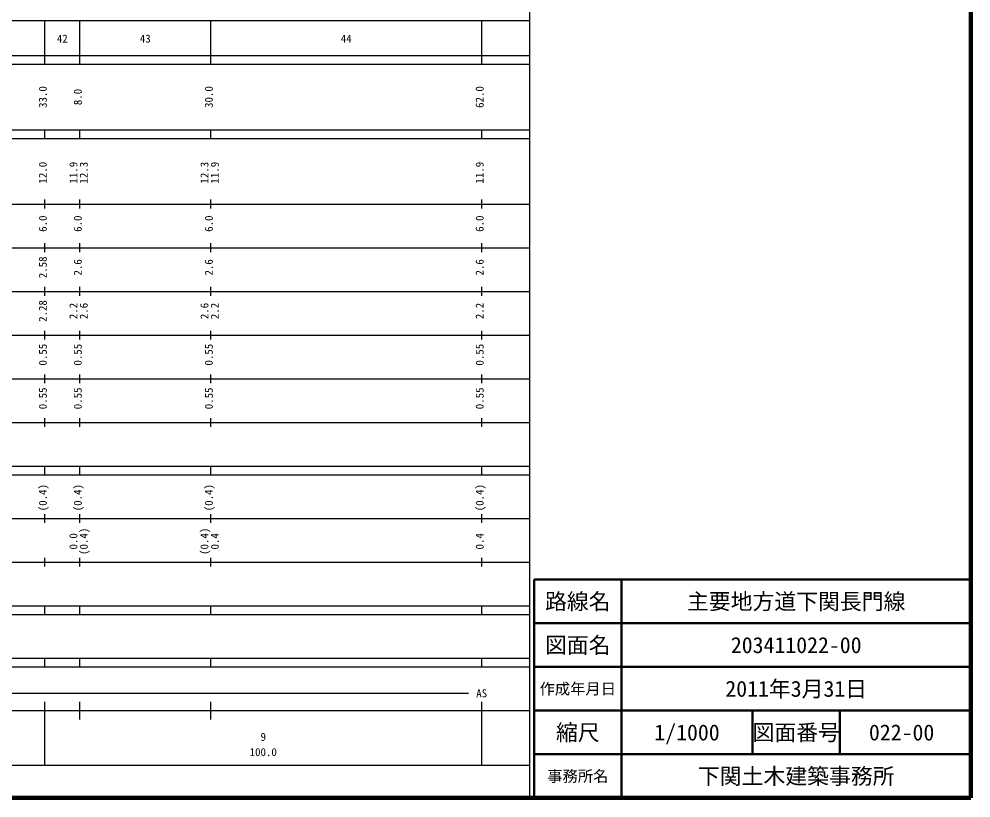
# Model space of a CAD drawing. Units: millimetres on the paper, enlarged 1000 times. Extents: x 40000 to 680000, y 20000 to 380000.
# Drawn here: x 462099 to 680000, y 20000 to 198357 of the extents above; entities that cross this region are included whole.
import ezdxf
from ezdxf.enums import TextEntityAlignment as Align

# ---------------------------------------------------------------- set-up
doc = ezdxf.new("R2010")
doc.units = ezdxf.units.MM
doc.header["$LTSCALE"] = 1000
for name, color, linetype, lineweight in [('M-TTL', 2, 'Continuous', 140), ('M-TTL-BAND', 7, 'Continuous', 25), ('M-TTL-FRAM', 2, 'Continuous', 50), ('M-TTL-LINE', 7, 'Continuous', 50)]:
    doc.layers.add(name, color=color, linetype=linetype, lineweight=lineweight)
doc.layers.add('M-TTL-TXT', color=7, linetype='Continuous')
doc.styles.add('ＭＳ ゴシック', font='')
doc.styles.get('ＭＳ ゴシック').set_extended_font_data('MS Gothic')

msp = doc.modelspace()

# ---------------------------------------------------------------- linework, layer by layer
at = {"layer": 'M-TTL'}
for p, q in [((680000, 20000), (680000, 380000)), ((40000, 20000), (680000, 20000))]:
    msp.add_line(p, q, dxfattribs=at)
at = {"layer": 'M-TTL-BAND'}
for p, q in [((579000, 20000), (579000, 370000)), ((68000, 198000), (579000, 198000)), ((468000, 188000), (468000, 198000)), ((476000, 188000), (476000, 198000)), ((506000, 188000), (506000, 198000)), ((568000, 188000), (568000, 198000)), ((40000, 190000), (579000, 190000)), ((40000, 188000), (579000, 188000)), ((40000, 173000), (579000, 173000)), ((468000, 171000), (468000, 173000)), ((476000, 171000), (476000, 173000)), ((506000, 171000), (506000, 173000)), ((568000, 171000), (568000, 173000)), ((40000, 171000), (579000, 171000)), ((468000, 155000), (468000, 157000)), ((476000, 155000), (476000, 157000)), ((506000, 155000), (506000, 157000)), ((568000, 155000), (568000, 157000)), ((40000, 156000), (579000, 156000)), ((46000, 146000), (579000, 146000)), ((468000, 145000), (468000, 147000)), ((476000, 145000), (476000, 147000)), ((506000, 145000), (506000, 147000)), ((568000, 145000), (568000, 147000)), ((52000, 136000), (579000, 136000)), ((468000, 135000), (468000, 137000)), ((476000, 135000), (476000, 137000)), ((506000, 135000), (506000, 137000)), ((568000, 135000), (568000, 137000)), ((468000, 125000), (468000, 127000)), ((476000, 125000), (476000, 127000)), ((506000, 125000), (506000, 127000)), ((568000, 125000), (568000, 127000)), ((46000, 126000), (579000, 126000)), ((52000, 116000), (579000, 116000)), ((468000, 115000), (468000, 117000)), ((476000, 115000), (476000, 117000)), ((506000, 115000), (506000, 117000)), ((568000, 115000), (568000, 117000)), ((468000, 105000), (468000, 107000)), ((476000, 105000), (476000, 107000)), ((506000, 105000), (506000, 107000)), ((568000, 105000), (568000, 107000)), ((46000, 106000), (579000, 106000)), ((40000, 96000), (579000, 96000)), ((468000, 94000), (468000, 96000)), ((476000, 94000), (476000, 96000)), ((506000, 94000), (506000, 96000)), ((568000, 94000), (568000, 96000)), ((40000, 94000), (579000, 94000)), ((468000, 83000), (468000, 85000)), ((476000, 83000), (476000, 85000)), ((506000, 83000), (506000, 85000)), ((568000, 83000), (568000, 85000)), ((49000, 84000), (579000, 84000)), ((468000, 73000), (468000, 75000)), ((476000, 73000), (476000, 75000)), ((506000, 73000), (506000, 75000)), ((568000, 73000), (568000, 75000)), ((40000, 74000), (579000, 74000)), ((40000, 64000), (579000, 64000)), ((468000, 62000), (468000, 64000)), ((476000, 62000), (476000, 64000)), ((506000, 62000), (506000, 64000)), ((568000, 62000), (568000, 64000)), ((40000, 62000), (579000, 62000)), ((40000, 52000), (579000, 52000)), ((468000, 50000), (468000, 52000)), ((476000, 50000), (476000, 52000)), ((506000, 50000), (506000, 52000)), ((568000, 50000), (568000, 52000)), ((40000, 50000), (579000, 50000)), ((71000, 44000), (565000, 44000)), ((468000, 27500), (468000, 42000)), ((476000, 38000), (476000, 42000)), ((506000, 38000), (506000, 42000)), ((568000, 27500), (568000, 42000)), ((40000, 40000), (579000, 40000)), ((68000, 27500), (579000, 27500))]:
    msp.add_line(p, q, dxfattribs=at)
at = {"layer": 'M-TTL-FRAM'}
for p, q in [((680000, 70000), (580000, 70000)), ((580000, 70000), (580000, 20000))]:
    msp.add_line(p, q, dxfattribs=at)
at = {"layer": 'M-TTL-LINE'}
for p, q in [((600000, 70000), (600000, 20000)), ((680000, 60000), (580000, 60000)), ((680000, 50000), (580000, 50000)), ((680000, 40000), (580000, 40000)), ((630000, 40000), (630000, 30000)), ((650000, 40000), (650000, 30000)), ((680000, 30000), (580000, 30000))]:
    msp.add_line(p, q, dxfattribs=at)

# ---------------------------------------------------------------- texts
at = {"layer": 'M-TTL-BAND', "style": 'ＭＳ ゴシック'}
for s, p in [('42', (472000, 192405)), ('43', (491000, 192405)), ('44', (537000, 192405)), ('AS', (568000, 42500)), ('9', (518000, 32523)), ('100.0', (518000, 29033))]:
    msp.add_text(s, height=1833, dxfattribs=at).set_placement(p, align=Align.BOTTOM_CENTER)
for s, p in [('33.0', (469000, 180500)), ('8.0', (477000, 180500)), ('30.0', (507000, 180500)), ('62.0', (569000, 180500)), ('12.0', (469000, 163174)), ('11.9', (476000, 163174)), ('12.3', (478370, 163174)), ('12.3', (506000, 163174)), ('11.9', (508370, 163174)), ('11.9', (569000, 163174)), ('6.0', (469000, 151500)), ('6.0', (477000, 151500)), ('6.0', (507000, 151500)), ('6.0', (569000, 151500)), ('2.58', (469000, 141500)), ('2.6', (477000, 141500)), ('2.6', (507000, 141500)), ('2.6', (569000, 141500)), ('2.28', (469000, 131500)), ('2.2', (476000, 131500)), ('2.6', (478370, 131500)), ('2.6', (506000, 131500)), ('2.2', (508370, 131500)), ('2.2', (569000, 131500)), ('0.55', (469000, 121500)), ('0.55', (477000, 121500)), ('0.55', (507000, 121500)), ('0.55', (569000, 121500)), ('0.55', (469000, 111500)), ('0.55', (477000, 111500)), ('0.55', (507000, 111500)), ('0.55', (569000, 111500)), ('(0.4)', (469000, 88764)), ('(0.4)', (477000, 88764)), ('(0.4)', (507000, 88764)), ('(0.4)', (569000, 88764)), ('(0.4)', (478370, 78764)), ('(0.4)', (506000, 78764)), ('0.0', (476000, 78764)), ('0.4', (508370, 78764)), ('0.4', (569000, 78764))]:
    msp.add_text(s, height=1833, rotation=90, dxfattribs=at).set_placement(p, align=Align.BOTTOM_CENTER)
at = {"layer": 'M-TTL-TXT', "style": 'ＭＳ ゴシック'}
for s, height, p in [('路線名', 3666, (590000, 65000)), ('路線名', 3666, (590000, 65000)), ('主要地方道下関長門線', 3666, (640000, 65000)), ('図面名', 3666, (590000, 55000)), ('図面名', 3666, (590000, 55000)), ('203411022-00', 3666, (640000, 55000)), ('作成年月日', 2566, (590000, 45000)), ('作成年月日', 2566, (590000, 45000)), ('2011年3月31日', 3666, (640000, 45000)), ('縮尺', 3666, (590000, 35000)), ('縮尺', 3666, (590000, 35000)), ('1/1000', 3666, (615000, 35000)), ('図面番号', 3666, (640000, 35000)), ('図面番号', 3666, (640000, 35000)), ('022-00', 3666, (664125, 35000)), ('事務所名', 2566, (590000, 25000)), ('事務所名', 2566, (590000, 25000)), ('下関土木建築事務所', 3666, (640000, 25000))]:
    msp.add_text(s, height=height, dxfattribs=at).set_placement(p, align=Align.MIDDLE_CENTER)

doc.saveas('drawing.dxf')
